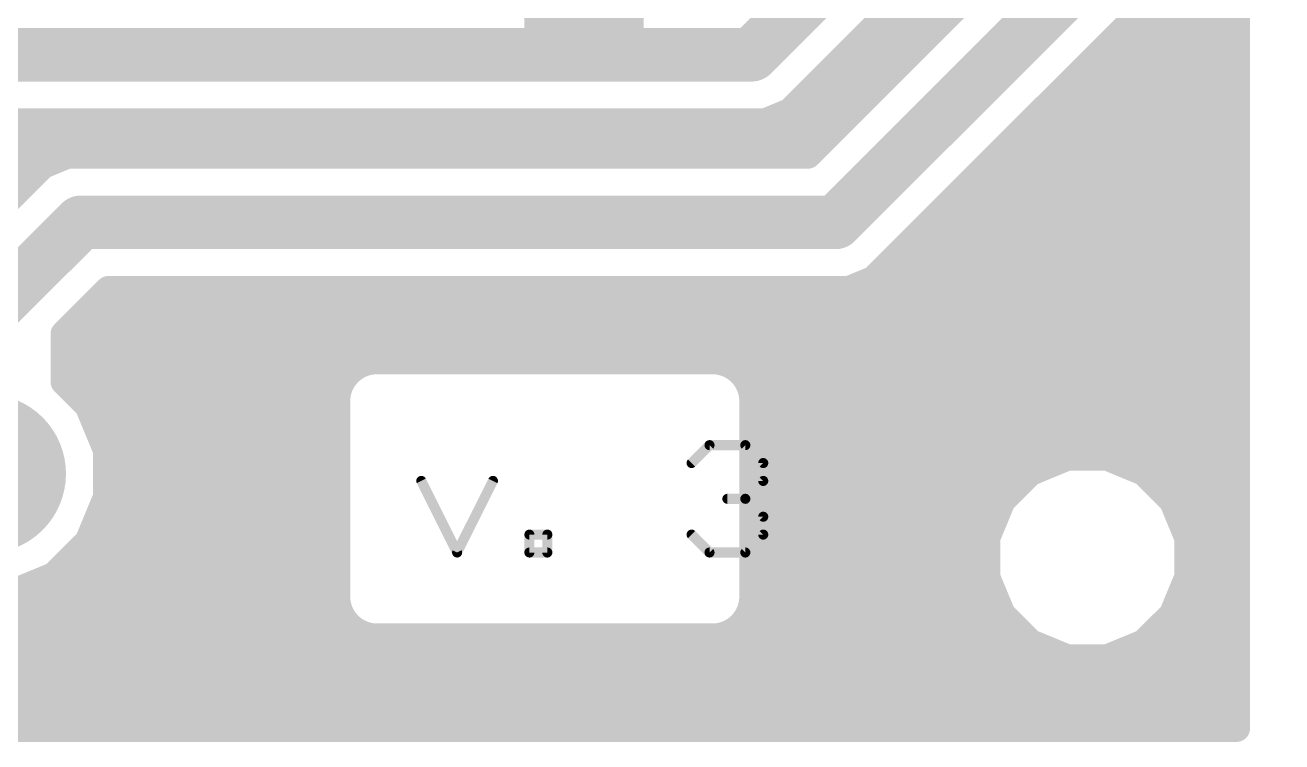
# Model space of a CAD drawing. Extents: x 0.9 to 48.7, y 1 to 48.5.
# Drawn here: x 29.64 to 48.67, y 1.02 to 11.88 of the extents above; entities that cross this region are included whole.
import ezdxf

# ---------------------------------------------------------------- set-up
doc = ezdxf.new("R2010")
doc.units = 0
for name, color, linetype in [('1', 22, 'CONTINUOUS'), ('17', 82, 'CONTINUOUS'), ('18', 82, 'CONTINUOUS')]:
    doc.layers.add(name, color=color, linetype=linetype)

# ---------------------------------------------------------------- blocks, each defined once
blk = doc.blocks.new('RECT')
blk.add_solid([(-0.5, -0.5), (0.5, -0.5), (-0.5, 0.5), (0.5, 0.5)])
blk = doc.blocks.new('ROUNDP')
at = {"const_width": 0.5}
blk.add_lwpolyline([(0, -0.25, 1), (0, 0.25, 1), (0, -0.25)], format="xyb", dxfattribs=at)
blk = doc.blocks.new('ROUNDV')
at = {"const_width": 0.5}
blk.add_lwpolyline([(0, -0.25, 1), (0, 0.25, 1), (0, -0.25)], format="xyb", dxfattribs=at)

msp = doc.modelspace()

# ---------------------------------------------------------------- linework, layer by layer
at = {"layer": '1'}
for points, const_width in [([(47.244, 15.6608), (41.4892, 9.906)], 0.4064), ([(48.26, 15.24), (41.91, 8.89)], 0.8128), ([(42.7713, 8.3145), (47.9808, 13.524)], 0.4064), ([(47.9808, 13.524), (47.9808, 1.2192)], 0.4064), ([(41.91, 12.7), (40.64, 11.43)], 0.8128), ([(38.1, 12.548), (38.1, 11.43)], 0.4064), ([(41.5013, 10.8545), (42.7713, 12.1245)], 0.4064), ([(42.4324, 11.7856), (43.3688, 11.7856)], 0.4064), ([(46.2424, 11.7856), (47.9808, 11.7856)], 0.4064), ([(38.1, 11.43), (26.67, 11.43)], 0.8128), ([(40.64, 11.43), (38.1, 11.43)], 0.8128), ([(42.026, 11.3792), (42.9624, 11.3792)], 0.4064), ([(45.836, 11.3792), (47.9808, 11.3792)], 0.4064), ([(41.2155, 10.5687), (41.5013, 10.8545)], 0.4064), ([(41.6196, 10.9728), (42.556, 10.9728)], 0.4064), ([(45.4296, 10.9728), (47.9808, 10.9728)], 0.4064), ([(40.8421, 10.414), (41.2155, 10.5687)], 0.4064), ([(41.21, 10.5664), (42.1496, 10.5664)], 0.4064), ([(45.0232, 10.5664), (47.9808, 10.5664)], 0.4064), ([(26.4679, 10.414), (40.8421, 10.414)], 0.4064), ([(13.716, 10.16), (41.7432, 10.16)], 0.4064), ([(44.6168, 10.16), (47.9808, 10.16)], 0.4064), ([(30.2779, 9.906), (29.9045, 9.7513)], 0.4064), ([(41.4892, 9.906), (30.2779, 9.906)], 0.4064), ([(18.35, 9.7536), (29.91, 9.7536)], 0.4064), ([(29.9045, 9.7513), (28.6345, 8.4813)], 0.4064), ([(44.2104, 9.7536), (47.9808, 9.7536)], 0.4064), ([(18.7596, 9.3472), (29.5004, 9.3472)], 0.4064), ([(43.804, 9.3472), (47.9808, 9.3472)], 0.4064), ([(30.48, 8.89), (29.21, 7.62)], 0.8128), ([(41.91, 8.89), (30.48, 8.89)], 0.8128), ([(43.3976, 8.9408), (47.9808, 8.9408)], 0.4064), ([(42.9912, 8.5344), (47.9808, 8.5344)], 0.4064), ([(42.4855, 8.0287), (42.7713, 8.3145)], 0.4064), ([(42.1121, 7.874), (42.4855, 8.0287)], 0.4064), ([(42.5848, 8.128), (47.9808, 8.128)], 0.4064), ([(30.226, 7.1992), (30.9008, 7.874)], 0.4064), ([(30.9008, 7.874), (42.1121, 7.874)], 0.4064), ([(30.7484, 7.7216), (47.9808, 7.7216)], 0.4064), ([(30.342, 7.3152), (47.9808, 7.3152)], 0.4064), ([(30.226, 6.4724), (30.226, 7.1992)], 0.4064), ([(30.226, 6.9088), (47.9808, 6.9088)], 0.4064), ([(34.614, 6.6786), (34.5605, 6.6359)], 0.4064), ([(34.672, 6.715), (34.614, 6.6786)], 0.4064), ([(34.7337, 6.7447), (34.672, 6.715)], 0.4064), ([(34.7983, 6.7674), (34.7337, 6.7447)], 0.4064), ([(34.8651, 6.7826), (34.7983, 6.7674)], 0.4064), ([(34.9331, 6.7903), (34.8651, 6.7826)], 0.4064), ([(40.0786, 6.7903), (34.9331, 6.7903)], 0.4064), ([(40.1466, 6.7826), (40.0786, 6.7903)], 0.4064), ([(40.2134, 6.7674), (40.1466, 6.7826)], 0.4064), ([(40.278, 6.7447), (40.2134, 6.7674)], 0.4064), ([(40.3397, 6.715), (40.278, 6.7447)], 0.4064), ([(40.3977, 6.6786), (40.3397, 6.715)], 0.4064), ([(40.4512, 6.6359), (40.3977, 6.6786)], 0.4064), ([(30.226, 6.5024), (34.4495, 6.5024)], 0.4064), ([(30.5896, 6.1087), (30.226, 6.4724)], 0.4064), ([(34.433, 6.476), (34.4032, 6.4143)], 0.4064), ([(34.4694, 6.534), (34.433, 6.476)], 0.4064), ([(34.5121, 6.5875), (34.4694, 6.534)], 0.4064), ([(34.5605, 6.6359), (34.5121, 6.5875)], 0.4064), ([(40.4996, 6.5875), (40.4512, 6.6359)], 0.4064), ([(40.5423, 6.534), (40.4996, 6.5875)], 0.4064), ([(40.5787, 6.476), (40.5423, 6.534)], 0.4064), ([(40.5621, 6.5024), (47.9808, 6.5024)], 0.4064), ([(40.6084, 6.4143), (40.5787, 6.476)], 0.4064), ([(34.3654, 6.2829), (34.3577, 6.2149)], 0.4064), ([(34.3806, 6.3497), (34.3654, 6.2829)], 0.4064), ([(34.4032, 6.4143), (34.3806, 6.3497)], 0.4064), ([(40.631, 6.3497), (40.6084, 6.4143)], 0.4064), ([(40.6463, 6.2829), (40.631, 6.3497)], 0.4064), ([(40.6539, 6.2149), (40.6463, 6.2829)], 0.4064), ([(30.8661, 5.4412), (30.5896, 6.1087)], 0.4064), ([(30.5949, 6.096), (34.3577, 6.096)], 0.4064), ([(34.3577, 6.2149), (34.3577, 3.1831)], 0.4064), ([(40.6539, 3.1831), (40.6539, 6.2149)], 0.4064), ([(40.6539, 6.096), (47.9808, 6.096)], 0.4064), ([(30.7632, 5.6896), (34.3577, 5.6896)], 0.4064), ([(40.6539, 5.6896), (47.9808, 5.6896)], 0.4064), ([(30.8661, 4.7188), (30.8661, 5.4412)], 0.4064), ([(39.7291, 5.242), (40.0003, 5.5132)], 0.1524), ([(40.0003, 5.5132), (40.5426, 5.5132)], 0.1524), ([(40.5426, 5.5132), (40.8137, 5.242)], 0.1524), ([(45.4178, 5.3292), (44.8594, 5.0979)], 0.4064), ([(46.0222, 5.3292), (45.4178, 5.3292)], 0.4064), ([(46.5806, 5.0979), (46.0222, 5.3292)], 0.4064), ([(30.8661, 5.2832), (34.3577, 5.2832)], 0.4064), ([(40.6539, 5.2832), (45.3068, 5.2832)], 0.4064), ([(46.1332, 5.2832), (47.9808, 5.2832)], 0.4064), ([(40.8137, 5.242), (40.8137, 4.9709)], 0.1524), ([(44.8594, 5.0979), (44.4321, 4.6706)], 0.4064), ([(47.0079, 4.6706), (46.5806, 5.0979)], 0.4064), ([(30.8661, 4.8768), (34.3577, 4.8768)], 0.4064), ([(35.6362, 4.9709), (36.1785, 3.8862)], 0.1524), ([(36.1785, 3.8862), (36.7209, 4.9709)], 0.1524), ([(40.6539, 4.8768), (44.6383, 4.8768)], 0.4064), ([(40.8137, 4.9709), (40.5426, 4.6997)], 0.1524), ([(46.8017, 4.8768), (47.9808, 4.8768)], 0.4064), ([(30.5896, 4.0513), (30.8661, 4.7188)], 0.4064), ([(40.5426, 4.6997), (40.2714, 4.6997)], 0.1524), ([(40.5426, 4.6997), (40.8137, 4.4285)], 0.1524), ([(44.4321, 4.6706), (44.2008, 4.1122)], 0.4064), ([(47.2392, 4.1122), (47.0079, 4.6706)], 0.4064), ([(30.7632, 4.4704), (34.3577, 4.4704)], 0.4064), ([(40.6539, 4.4704), (44.3492, 4.4704)], 0.4064), ([(47.0908, 4.4704), (47.9808, 4.4704)], 0.4064), ([(40.8137, 4.4285), (40.8137, 4.1574)], 0.1524), ([(30.0787, 3.5404), (30.5896, 4.0513)], 0.4064), ([(30.5949, 4.064), (34.3577, 4.064)], 0.4064), ([(37.2734, 3.8862), (37.2734, 4.1574)], 0.1524), ([(37.2734, 4.1574), (37.5445, 4.1574)], 0.1524), ([(37.5445, 4.1574), (37.5445, 3.8862)], 0.1524), ([(40.0003, 3.8862), (39.7291, 4.1574)], 0.1524), ([(40.6539, 4.064), (44.2008, 4.064)], 0.4064), ([(40.8137, 4.1574), (40.5426, 3.8862)], 0.1524), ([(44.2008, 4.1122), (44.2008, 3.5078)], 0.4064), ([(47.2392, 3.5078), (47.2392, 4.1122)], 0.4064), ([(47.2392, 4.064), (47.9808, 4.064)], 0.4064), ([(30.196, 3.6576), (34.3577, 3.6576)], 0.4064), ([(37.5445, 3.8862), (37.2734, 3.8862)], 0.1524), ([(40.5426, 3.8862), (40.0003, 3.8862)], 0.1524), ([(40.6539, 3.6576), (44.2008, 3.6576)], 0.4064), ([(47.2392, 3.6576), (47.9808, 3.6576)], 0.4064), ([(29.4112, 3.2639), (30.0787, 3.5404)], 0.4064), ([(44.2008, 3.5078), (44.4321, 2.9494)], 0.4064), ([(47.0079, 2.9494), (47.2392, 3.5078)], 0.4064), ([(13.7761, 3.2512), (34.3577, 3.2512)], 0.4064), ([(40.6539, 3.2512), (44.3071, 3.2512)], 0.4064), ([(47.1329, 3.2512), (47.9808, 3.2512)], 0.4064), ([(34.3577, 3.1831), (34.3654, 3.1151)], 0.4064), ([(34.3654, 3.1151), (34.3806, 3.0483)], 0.4064), ([(34.3806, 3.0483), (34.4032, 2.9837)], 0.4064), ([(40.6084, 2.9837), (40.631, 3.0483)], 0.4064), ([(40.631, 3.0483), (40.6463, 3.1151)], 0.4064), ([(40.6463, 3.1151), (40.6539, 3.1831)], 0.4064), ([(13.6491, 2.8448), (34.4847, 2.8448)], 0.4064), ([(34.4032, 2.9837), (34.433, 2.922)], 0.4064), ([(34.433, 2.922), (34.4694, 2.864)], 0.4064), ([(34.4694, 2.864), (34.5121, 2.8105)], 0.4064), ([(40.4996, 2.8105), (40.5423, 2.864)], 0.4064), ([(40.527, 2.8448), (44.5367, 2.8448)], 0.4064), ([(40.5423, 2.864), (40.5787, 2.922)], 0.4064), ([(40.5787, 2.922), (40.6084, 2.9837)], 0.4064), ([(44.4321, 2.9494), (44.8594, 2.5221)], 0.4064), ([(46.5806, 2.5221), (47.0079, 2.9494)], 0.4064), ([(46.9033, 2.8448), (47.9808, 2.8448)], 0.4064), ([(34.5121, 2.8105), (34.5605, 2.7621)], 0.4064), ([(34.5605, 2.7621), (34.614, 2.7194)], 0.4064), ([(34.614, 2.7194), (34.672, 2.683)], 0.4064), ([(34.672, 2.683), (34.7337, 2.6533)], 0.4064), ([(34.7337, 2.6533), (34.7983, 2.6306)], 0.4064), ([(40.2134, 2.6306), (40.278, 2.6533)], 0.4064), ([(40.278, 2.6533), (40.3397, 2.683)], 0.4064), ([(40.3397, 2.683), (40.3977, 2.7194)], 0.4064), ([(40.3977, 2.7194), (40.4512, 2.7621)], 0.4064), ([(40.4512, 2.7621), (40.4996, 2.8105)], 0.4064), ([(34.7983, 2.6306), (34.8651, 2.6154)], 0.4064), ([(34.8651, 2.6154), (34.9331, 2.6077)], 0.4064), ([(34.9331, 2.6077), (40.0786, 2.6077)], 0.4064), ([(40.0786, 2.6077), (40.1466, 2.6154)], 0.4064), ([(40.1466, 2.6154), (40.2134, 2.6306)], 0.4064), ([(44.8594, 2.5221), (45.4178, 2.2908)], 0.4064), ([(46.0222, 2.2908), (46.5806, 2.5221)], 0.4064), ([(4.4685, 2.4384), (45.0615, 2.4384)], 0.4064), ([(45.4178, 2.2908), (46.0222, 2.2908)], 0.4064), ([(46.3785, 2.4384), (47.9808, 2.4384)], 0.4064), ([(1.2192, 2.032), (47.9808, 2.032)], 0.4064), ([(1.2192, 1.6256), (47.9808, 1.6256)], 0.4064), ([(47.9808, 1.2192), (1.2192, 1.2192)], 0.4064), ([(1.2192, 1.2192), (47.9808, 1.2192)], 0.4064)]:
    msp.add_lwpolyline(points, dxfattribs=dict(at, const_width=const_width))
for points, const_width in [([(42.4324, 11.8872, 1), (42.4324, 11.684)], 0.2032), ([(43.3688, 11.684, 1), (43.3688, 11.8872)], 0.2032), ([(46.2424, 11.8872, 1), (46.2424, 11.684)], 0.2032), ([(47.9808, 11.684, 1), (47.9808, 11.8872)], 0.2032), ([(38.1, 11.6332, 1), (38.1, 11.2268)], 0.4064), ([(38.1, 11.2268, 1), (38.1, 11.6332)], 0.4064), ([(40.64, 11.2268, 1), (40.64, 11.6332)], 0.4064), ([(40.4963, 11.5737, 1), (40.7837, 11.2863)], 0.4064), ([(37.9984, 11.43, 1), (38.2016, 11.43)], 0.2032), ([(42.026, 11.4808, 1), (42.026, 11.2776)], 0.2032), ([(42.9624, 11.2776, 1), (42.9624, 11.4808)], 0.2032), ([(45.836, 11.4808, 1), (45.836, 11.2776)], 0.2032), ([(47.9808, 11.2776, 1), (47.9808, 11.4808)], 0.2032), ([(41.5732, 10.7826, 1), (41.4295, 10.9263)], 0.2032), ([(41.6196, 11.0744, 1), (41.6196, 10.8712)], 0.2032), ([(42.556, 10.8712, 1), (42.556, 11.0744)], 0.2032), ([(45.4296, 11.0744, 1), (45.4296, 10.8712)], 0.2032), ([(47.9808, 10.8712, 1), (47.9808, 11.0744)], 0.2032), ([(41.4295, 10.9263, 1), (41.5732, 10.7826)], 0.2032), ([(41.21, 10.668, 1), (41.21, 10.4648)], 0.2032), ([(41.1437, 10.6405, 1), (41.2874, 10.4968)], 0.2032), ([(41.2544, 10.4748, 1), (41.1766, 10.6625)], 0.2032), ([(42.1496, 10.4648, 1), (42.1496, 10.668)], 0.2032), ([(45.0232, 10.668, 1), (45.0232, 10.4648)], 0.2032), ([(47.9808, 10.4648, 1), (47.9808, 10.668)], 0.2032), ([(40.8032, 10.5079, 1), (40.881, 10.3201)], 0.2032), ([(40.8421, 10.3124, 1), (40.8421, 10.5156)], 0.2032), ([(41.7432, 10.0584, 1), (41.7432, 10.2616)], 0.2032), ([(44.6168, 10.2616, 1), (44.6168, 10.0584)], 0.2032), ([(47.9808, 10.0584, 1), (47.9808, 10.2616)], 0.2032), ([(30.2779, 10.0076, 1), (30.2779, 9.8044)], 0.2032), ([(30.3168, 9.8121, 1), (30.239, 9.9999)], 0.2032), ([(41.4892, 9.8044, 1), (41.4892, 10.0076)], 0.2032), ([(29.8656, 9.8452, 1), (29.9434, 9.6575)], 0.2032), ([(29.9763, 9.6795, 1), (29.8326, 9.8232)], 0.2032), ([(29.91, 9.652, 1), (29.91, 9.8552)], 0.2032), ([(41.4173, 9.9778, 1), (41.561, 9.8342)], 0.2032), ([(44.2104, 9.8552, 1), (44.2104, 9.652)], 0.2032), ([(47.9808, 9.652, 1), (47.9808, 9.8552)], 0.2032), ([(29.5004, 9.2456, 1), (29.5004, 9.4488)], 0.2032), ([(43.804, 9.4488, 1), (43.804, 9.2456)], 0.2032), ([(47.9808, 9.2456, 1), (47.9808, 9.4488)], 0.2032), ([(30.48, 9.0932, 1), (30.48, 8.6868)], 0.4064), ([(30.6237, 8.7463, 1), (30.3363, 9.0337)], 0.4064), ([(41.7663, 9.0337, 1), (42.0537, 8.7463)], 0.4064), ([(41.91, 8.6868, 1), (41.91, 9.0932)], 0.4064), ([(43.3976, 9.0424, 1), (43.3976, 8.8392)], 0.2032), ([(47.9808, 8.8392, 1), (47.9808, 9.0424)], 0.2032), ([(42.9912, 8.636, 1), (42.9912, 8.4328)], 0.2032), ([(47.9808, 8.4328, 1), (47.9808, 8.636)], 0.2032), ([(42.6995, 8.3863, 1), (42.8432, 8.2426)], 0.2032), ([(42.8432, 8.2426, 1), (42.6995, 8.3863)], 0.2032), ([(42.4137, 8.1005, 1), (42.5574, 7.9568)], 0.2032), ([(42.5244, 7.9348, 1), (42.4466, 8.1225)], 0.2032), ([(42.5848, 8.2296, 1), (42.5848, 8.0264)], 0.2032), ([(47.9808, 8.0264, 1), (47.9808, 8.2296)], 0.2032), ([(30.9008, 7.9756, 1), (30.9008, 7.7724)], 0.2032), ([(30.9727, 7.8022, 1), (30.829, 7.9458)], 0.2032), ([(42.0732, 7.9679, 1), (42.151, 7.7801)], 0.2032), ([(42.1121, 7.7724, 1), (42.1121, 7.9756)], 0.2032), ([(30.7484, 7.8232, 1), (30.7484, 7.62)], 0.2032), ([(47.9808, 7.62, 1), (47.9808, 7.8232)], 0.2032), ([(30.342, 7.4168, 1), (30.342, 7.2136)], 0.2032), ([(47.9808, 7.2136, 1), (47.9808, 7.4168)], 0.2032), ([(30.3276, 7.1992, 1), (30.1244, 7.1992)], 0.2032), ([(30.1542, 7.271, 1), (30.2978, 7.1273)], 0.2032), ([(30.226, 7.0104, 1), (30.226, 6.8072)], 0.2032), ([(47.9808, 6.8072, 1), (47.9808, 7.0104)], 0.2032), ([(34.56, 6.7646, 1), (34.6681, 6.5926)], 0.2032), ([(34.6774, 6.5992, 1), (34.5507, 6.758)], 0.2032), ([(34.6279, 6.8066, 1), (34.7161, 6.6235)], 0.2032), ([(34.726, 6.629, 1), (34.6179, 6.8011)], 0.2032), ([(34.7001, 6.8406, 1), (34.7672, 6.6488)], 0.2032), ([(34.7778, 6.6532, 1), (34.6896, 6.8363)], 0.2032), ([(34.7757, 6.8664, 1), (34.8209, 6.6683)], 0.2032), ([(34.8537, 6.8836, 1), (34.8764, 6.6816)], 0.2032), ([(34.8319, 6.6715, 1), (34.7648, 6.8633)], 0.2032), ([(34.9331, 6.8919, 1), (34.9331, 6.6887)], 0.2032), ([(34.8877, 6.6835, 1), (34.8424, 6.8816)], 0.2032), ([(34.9445, 6.6893, 1), (34.9217, 6.8912)], 0.2032), ([(40.09, 6.8912, 1), (40.0672, 6.6893)], 0.2032), ([(40.1692, 6.8816, 1), (40.124, 6.6835)], 0.2032), ([(40.0786, 6.6887, 1), (40.0786, 6.8919)], 0.2032), ([(40.2469, 6.8633, 1), (40.1798, 6.6715)], 0.2032), ([(40.1352, 6.6816, 1), (40.158, 6.8836)], 0.2032), ([(40.3221, 6.8363, 1), (40.2339, 6.6532)], 0.2032), ([(40.1908, 6.6683, 1), (40.236, 6.8664)], 0.2032), ([(40.3937, 6.8011, 1), (40.2856, 6.629)], 0.2032), ([(40.2444, 6.6488, 1), (40.3116, 6.8406)], 0.2032), ([(40.2956, 6.6235, 1), (40.3838, 6.8066)], 0.2032), ([(40.461, 6.758, 1), (40.3343, 6.5992)], 0.2032), ([(40.3436, 6.5926, 1), (40.4517, 6.7646)], 0.2032), ([(30.226, 6.604, 1), (30.226, 6.4008)], 0.2032), ([(30.2978, 6.5442, 1), (30.1542, 6.4005)], 0.2032), ([(34.5245, 6.4319, 1), (34.3414, 6.5201)], 0.2032), ([(34.39, 6.5973, 1), (34.5488, 6.4706)], 0.2032), ([(34.5554, 6.4799, 1), (34.3834, 6.588)], 0.2032), ([(34.4402, 6.6594, 1), (34.5839, 6.5157)], 0.2032), ([(34.5915, 6.5242, 1), (34.4326, 6.6509)], 0.2032), ([(34.4495, 6.4008, 1), (34.4495, 6.604)], 0.2032), ([(34.4971, 6.7154, 1), (34.6238, 6.5565)], 0.2032), ([(34.6323, 6.5641, 1), (34.4886, 6.7078)], 0.2032), ([(40.523, 6.7078, 1), (40.3793, 6.5641)], 0.2032), ([(40.3878, 6.5565, 1), (40.5145, 6.7154)], 0.2032), ([(40.579, 6.6509, 1), (40.4202, 6.5242)], 0.2032), ([(40.4278, 6.5157, 1), (40.5714, 6.6594)], 0.2032), ([(40.6283, 6.588, 1), (40.4563, 6.4799)], 0.2032), ([(40.5621, 6.604, 1), (40.5621, 6.4008)], 0.2032), ([(40.4629, 6.4706, 1), (40.6217, 6.5973)], 0.2032), ([(40.6703, 6.5201, 1), (40.4872, 6.4319)], 0.2032), ([(47.9808, 6.4008, 1), (47.9808, 6.604)], 0.2032), ([(30.1244, 6.4724, 1), (30.3276, 6.4724)], 0.2032), ([(34.4664, 6.2716, 1), (34.2644, 6.2943)], 0.2032), ([(34.2847, 6.3832, 1), (34.4765, 6.3161)], 0.2032), ([(34.4797, 6.3271, 1), (34.2816, 6.3723)], 0.2032), ([(34.3117, 6.4584, 1), (34.4948, 6.3702)], 0.2032), ([(34.4991, 6.3808, 1), (34.3074, 6.4479)], 0.2032), ([(34.3469, 6.5301, 1), (34.519, 6.4219)], 0.2032), ([(40.4927, 6.4219, 1), (40.6647, 6.5301)], 0.2032), ([(40.7043, 6.4479, 1), (40.5125, 6.3808)], 0.2032), ([(40.5169, 6.3702, 1), (40.7, 6.4584)], 0.2032), ([(40.7301, 6.3723, 1), (40.532, 6.3271)], 0.2032), ([(40.5351, 6.3161, 1), (40.7269, 6.3832)], 0.2032), ([(40.7472, 6.2943, 1), (40.5453, 6.2716)], 0.2032), ([(30.6835, 6.1476, 1), (30.4957, 6.0699)], 0.2032), ([(30.5949, 6.1976, 1), (30.5949, 5.9944)], 0.2032), ([(30.5178, 6.0369, 1), (30.6615, 6.1806)], 0.2032), ([(34.4593, 6.2149, 1), (34.2561, 6.2149)], 0.2032), ([(34.2568, 6.2263, 1), (34.4587, 6.2035)], 0.2032), ([(34.2663, 6.3055, 1), (34.4645, 6.2603)], 0.2032), ([(34.3577, 5.9944, 1), (34.3577, 6.1976)], 0.2032), ([(40.5472, 6.2603, 1), (40.7453, 6.3055)], 0.2032), ([(40.7555, 6.2149, 1), (40.5523, 6.2149)], 0.2032), ([(40.6539, 6.1976, 1), (40.6539, 5.9944)], 0.2032), ([(40.553, 6.2035, 1), (40.7549, 6.2263)], 0.2032), ([(47.9808, 5.9944, 1), (47.9808, 6.1976)], 0.2032), ([(30.7632, 5.7912, 1), (30.7632, 5.588)], 0.2032), ([(34.3577, 5.588, 1), (34.3577, 5.7912)], 0.2032), ([(40.6539, 5.7912, 1), (40.6539, 5.588)], 0.2032), ([(47.9808, 5.588, 1), (47.9808, 5.7912)], 0.2032), ([(30.9677, 5.4412, 1), (30.7645, 5.4412)], 0.2032), ([(30.7722, 5.4024, 1), (30.96, 5.4801)], 0.2032), ([(40.0003, 5.5513, 1), (40.0003, 5.4751)], 0.0762), ([(40.0272, 5.4862, 1), (39.9733, 5.5401)], 0.0762), ([(40.5695, 5.5401, 1), (40.5156, 5.4862)], 0.0762), ([(40.5426, 5.4751, 1), (40.5426, 5.5513)], 0.0762), ([(45.4178, 5.4308, 1), (45.4178, 5.2276)], 0.2032), ([(45.4567, 5.2353, 1), (45.3789, 5.4231)], 0.2032), ([(46.0611, 5.4231, 1), (45.9833, 5.2353)], 0.2032), ([(46.0222, 5.2276, 1), (46.0222, 5.4308)], 0.2032), ([(30.8661, 5.3848, 1), (30.8661, 5.1816)], 0.2032), ([(34.3577, 5.1816, 1), (34.3577, 5.3848)], 0.2032), ([(40.6539, 5.3848, 1), (40.6539, 5.1816)], 0.2032), ([(45.3068, 5.1816, 1), (45.3068, 5.3848)], 0.2032), ([(46.1332, 5.3848, 1), (46.1332, 5.1816)], 0.2032), ([(47.9808, 5.1816, 1), (47.9808, 5.3848)], 0.2032), ([(39.7021, 5.269, 1), (39.756, 5.2151)], 0.0762), ([(40.8518, 5.242, 1), (40.7756, 5.242)], 0.0762), ([(40.7868, 5.2151, 1), (40.8407, 5.269)], 0.0762), ([(44.8206, 5.1918, 1), (44.8983, 5.004)], 0.2032), ([(44.9313, 5.0261, 1), (44.7876, 5.1698)], 0.2032), ([(46.6524, 5.1698, 1), (46.5087, 5.0261)], 0.2032), ([(46.5417, 5.004, 1), (46.6194, 5.1918)], 0.2032), ([(30.8661, 4.9784, 1), (30.8661, 4.7752)], 0.2032), ([(34.3577, 4.7752, 1), (34.3577, 4.9784)], 0.2032), ([(35.6703, 4.9879, 1), (35.6021, 4.9538)], 0.0762), ([(36.7549, 4.9538, 1), (36.6868, 4.9879)], 0.0762), ([(40.6539, 4.9784, 1), (40.6539, 4.7752)], 0.2032), ([(40.7756, 4.9709, 1), (40.8518, 4.9709)], 0.0762), ([(40.8407, 4.9439, 1), (40.7868, 4.9978)], 0.0762), ([(44.6383, 4.7752, 1), (44.6383, 4.9784)], 0.2032), ([(46.8017, 4.9784, 1), (46.8017, 4.7752)], 0.2032), ([(47.9808, 4.7752, 1), (47.9808, 4.9784)], 0.2032), ([(30.7645, 4.7188, 1), (30.9677, 4.7188)], 0.2032), ([(30.96, 4.6799, 1), (30.7722, 4.7576)], 0.2032), ([(40.2714, 4.7378, 1), (40.2714, 4.6616)], 0.0762), ([(40.5695, 4.7266, 1), (40.5156, 4.6728)], 0.0762), ([(40.5156, 4.7266, 1), (40.5695, 4.6728)], 0.0762), ([(40.5426, 4.6616, 1), (40.5426, 4.7378)], 0.0762), ([(44.3602, 4.7424, 1), (44.5039, 4.5987)], 0.2032), ([(44.526, 4.6317, 1), (44.3382, 4.7094)], 0.2032), ([(47.1018, 4.7094, 1), (46.914, 4.6317)], 0.2032), ([(46.9361, 4.5987, 1), (47.0798, 4.7424)], 0.2032), ([(30.7632, 4.572, 1), (30.7632, 4.3688)], 0.2032), ([(34.3577, 4.3688, 1), (34.3577, 4.572)], 0.2032), ([(40.6539, 4.572, 1), (40.6539, 4.3688)], 0.2032), ([(44.3492, 4.3688, 1), (44.3492, 4.572)], 0.2032), ([(47.0908, 4.572, 1), (47.0908, 4.3688)], 0.2032), ([(47.9808, 4.3688, 1), (47.9808, 4.572)], 0.2032), ([(40.8518, 4.4285, 1), (40.7756, 4.4285)], 0.0762), ([(40.7868, 4.4016, 1), (40.8407, 4.4555)], 0.0762), ([(30.4957, 4.0901, 1), (30.6835, 4.0124)], 0.2032), ([(30.5949, 4.1656, 1), (30.5949, 3.9624)], 0.2032), ([(30.6615, 3.9794, 1), (30.5178, 4.1231)], 0.2032), ([(34.3577, 3.9624, 1), (34.3577, 4.1656)], 0.2032), ([(37.3115, 4.1574, 1), (37.2353, 4.1574)], 0.0762), ([(37.2734, 4.1955, 1), (37.2734, 4.1193)], 0.0762), ([(37.5826, 4.1574, 1), (37.5064, 4.1574)], 0.0762), ([(37.5445, 4.1193, 1), (37.5445, 4.1955)], 0.0762), ([(39.756, 4.1843, 1), (39.7021, 4.1304)], 0.0762), ([(40.6539, 4.1656, 1), (40.6539, 3.9624)], 0.2032), ([(40.7756, 4.1574, 1), (40.8518, 4.1574)], 0.0762), ([(40.8407, 4.1304, 1), (40.7868, 4.1843)], 0.0762), ([(44.3024, 4.1122, 1), (44.0992, 4.1122)], 0.2032), ([(44.1069, 4.1511, 1), (44.2947, 4.0733)], 0.2032), ([(44.2008, 3.9624, 1), (44.2008, 4.1656)], 0.2032), ([(47.3408, 4.1122, 1), (47.1376, 4.1122)], 0.2032), ([(47.2392, 4.1656, 1), (47.2392, 3.9624)], 0.2032), ([(47.1453, 4.0733, 1), (47.3331, 4.1511)], 0.2032), ([(47.9808, 3.9624, 1), (47.9808, 4.1656)], 0.2032), ([(30.196, 3.7592, 1), (30.196, 3.556)], 0.2032), ([(34.3577, 3.556, 1), (34.3577, 3.7592)], 0.2032), ([(36.1445, 3.9032, 1), (36.2126, 3.8692)], 0.0762), ([(36.1445, 3.8692, 1), (36.2126, 3.9032)], 0.0762), ([(37.2734, 3.9243, 1), (37.2734, 3.8481)], 0.0762), ([(37.2353, 3.8862, 1), (37.3115, 3.8862)], 0.0762), ([(37.5064, 3.8862, 1), (37.5826, 3.8862)], 0.0762), ([(37.5445, 3.8481, 1), (37.5445, 3.9243)], 0.0762), ([(40.0003, 3.9243, 1), (40.0003, 3.8481)], 0.0762), ([(39.9733, 3.8593, 1), (40.0272, 3.9131)], 0.0762), ([(40.6539, 3.7592, 1), (40.6539, 3.556)], 0.2032), ([(40.5156, 3.9131, 1), (40.5695, 3.8593)], 0.0762), ([(40.5426, 3.8481, 1), (40.5426, 3.9243)], 0.0762), ([(44.2008, 3.556, 1), (44.2008, 3.7592)], 0.2032), ([(47.2392, 3.7592, 1), (47.2392, 3.556)], 0.2032), ([(47.9808, 3.556, 1), (47.9808, 3.7592)], 0.2032), ([(30.0069, 3.6122, 1), (30.1506, 3.4685)], 0.2032), ([(30.1176, 3.4465, 1), (30.0399, 3.6343)], 0.2032), ([(44.2947, 3.5467, 1), (44.1069, 3.4689)], 0.2032), ([(47.3331, 3.4689, 1), (47.1453, 3.5467)], 0.2032), ([(34.3577, 3.1496, 1), (34.3577, 3.3528)], 0.2032), ([(40.6539, 3.3528, 1), (40.6539, 3.1496)], 0.2032), ([(44.0992, 3.5078, 1), (44.3024, 3.5078)], 0.2032), ([(44.3071, 3.1496, 1), (44.3071, 3.3528)], 0.2032), ([(47.1329, 3.3528, 1), (47.1329, 3.1496)], 0.2032), ([(47.1376, 3.5078, 1), (47.3408, 3.5078)], 0.2032), ([(47.9808, 3.1496, 1), (47.9808, 3.3528)], 0.2032), ([(34.2561, 3.1831, 1), (34.4593, 3.1831)], 0.2032), ([(34.4587, 3.1945, 1), (34.2568, 3.1717)], 0.2032), ([(34.4645, 3.1377, 1), (34.2663, 3.0924)], 0.2032), ([(34.4765, 3.0819, 1), (34.2847, 3.0148)], 0.2032), ([(40.7269, 3.0148, 1), (40.5351, 3.0819)], 0.2032), ([(40.7453, 3.0924, 1), (40.5472, 3.1377)], 0.2032), ([(40.5523, 3.1831, 1), (40.7555, 3.1831)], 0.2032), ([(40.7549, 3.1717, 1), (40.553, 3.1945)], 0.2032), ([(34.2644, 3.1037, 1), (34.4664, 3.1264)], 0.2032), ([(34.2816, 3.0257, 1), (34.4797, 3.0709)], 0.2032), ([(34.4948, 3.0278, 1), (34.3117, 2.9396)], 0.2032), ([(34.3074, 2.9501, 1), (34.4991, 3.0172)], 0.2032), ([(34.519, 2.976, 1), (34.3469, 2.8679)], 0.2032), ([(34.3414, 2.8779, 1), (34.5245, 2.9661)], 0.2032), ([(34.5488, 2.9274, 1), (34.39, 2.8007)], 0.2032), ([(34.4847, 2.7432, 1), (34.4847, 2.9464)], 0.2032), ([(40.527, 2.9464, 1), (40.527, 2.7432)], 0.2032), ([(40.6217, 2.8007, 1), (40.4629, 2.9274)], 0.2032), ([(40.4872, 2.9661, 1), (40.6703, 2.8779)], 0.2032), ([(40.6647, 2.8679, 1), (40.4927, 2.976)], 0.2032), ([(40.5125, 3.0172, 1), (40.7043, 2.9501)], 0.2032), ([(40.7, 2.9396, 1), (40.5169, 3.0278)], 0.2032), ([(40.532, 3.0709, 1), (40.7301, 3.0257)], 0.2032), ([(40.5453, 3.1264, 1), (40.7472, 3.1037)], 0.2032), ([(44.5039, 3.0213, 1), (44.3602, 2.8776)], 0.2032), ([(44.3382, 2.9106, 1), (44.526, 2.9883)], 0.2032), ([(44.5367, 2.7432, 1), (44.5367, 2.9464)], 0.2032), ([(46.9033, 2.9464, 1), (46.9033, 2.7432)], 0.2032), ([(46.914, 2.9883, 1), (47.1018, 2.9106)], 0.2032), ([(47.0798, 2.8776, 1), (46.9361, 3.0213)], 0.2032), ([(47.9808, 2.7432, 1), (47.9808, 2.9464)], 0.2032), ([(34.3834, 2.81, 1), (34.5554, 2.9181)], 0.2032), ([(34.5839, 2.8823, 1), (34.4402, 2.7386)], 0.2032), ([(34.4326, 2.7471, 1), (34.5915, 2.8738)], 0.2032), ([(34.6238, 2.8415, 1), (34.4971, 2.6826)], 0.2032), ([(34.4886, 2.6902, 1), (34.6323, 2.8339)], 0.2032), ([(34.6681, 2.8054, 1), (34.56, 2.6334)], 0.2032), ([(34.5507, 2.64, 1), (34.6774, 2.7988)], 0.2032), ([(34.7161, 2.7745, 1), (34.6279, 2.5914)], 0.2032), ([(34.6179, 2.5969, 1), (34.726, 2.769)], 0.2032), ([(34.7672, 2.7491, 1), (34.7001, 2.5574)], 0.2032), ([(40.2856, 2.769, 1), (40.3937, 2.5969)], 0.2032), ([(40.3116, 2.5574, 1), (40.2444, 2.7491)], 0.2032), ([(40.3838, 2.5914, 1), (40.2956, 2.7745)], 0.2032), ([(40.3343, 2.7988, 1), (40.461, 2.64)], 0.2032), ([(40.4517, 2.6334, 1), (40.3436, 2.8054)], 0.2032), ([(40.3793, 2.8339, 1), (40.523, 2.6902)], 0.2032), ([(40.5145, 2.6826, 1), (40.3878, 2.8415)], 0.2032), ([(40.4202, 2.8738, 1), (40.579, 2.7471)], 0.2032), ([(40.5714, 2.7386, 1), (40.4278, 2.8823)], 0.2032), ([(40.4563, 2.9181, 1), (40.6283, 2.81)], 0.2032), ([(34.6896, 2.5617, 1), (34.7778, 2.7448)], 0.2032), ([(34.8209, 2.7297, 1), (34.7757, 2.5316)], 0.2032), ([(34.8764, 2.7164, 1), (34.8537, 2.5144)], 0.2032), ([(34.7648, 2.5347, 1), (34.8319, 2.7265)], 0.2032), ([(34.9331, 2.7093, 1), (34.9331, 2.5061)], 0.2032), ([(34.8424, 2.5163, 1), (34.8877, 2.7145)], 0.2032), ([(34.9217, 2.5068, 1), (34.9445, 2.7087)], 0.2032), ([(40.0672, 2.7087, 1), (40.09, 2.5068)], 0.2032), ([(40.124, 2.7145, 1), (40.1692, 2.5163)], 0.2032), ([(40.0786, 2.5061, 1), (40.0786, 2.7093)], 0.2032), ([(40.1798, 2.7265, 1), (40.2469, 2.5347)], 0.2032), ([(40.158, 2.5144, 1), (40.1352, 2.7164)], 0.2032), ([(40.2339, 2.7448, 1), (40.3221, 2.5617)], 0.2032), ([(40.236, 2.5316, 1), (40.1908, 2.7297)], 0.2032), ([(44.8983, 2.616, 1), (44.8206, 2.4282)], 0.2032), ([(44.7876, 2.4502, 1), (44.9313, 2.5939)], 0.2032), ([(46.5087, 2.5939, 1), (46.6524, 2.4502)], 0.2032), ([(46.6194, 2.4282, 1), (46.5417, 2.616)], 0.2032), ([(45.0615, 2.3368, 1), (45.0615, 2.54)], 0.2032), ([(45.4178, 2.3924, 1), (45.4178, 2.1892)], 0.2032), ([(45.3789, 2.1969, 1), (45.4567, 2.3847)], 0.2032), ([(45.9833, 2.3847, 1), (46.0611, 2.1969)], 0.2032), ([(46.0222, 2.1892, 1), (46.0222, 2.3924)], 0.2032), ([(46.3785, 2.54, 1), (46.3785, 2.3368)], 0.2032), ([(47.9808, 2.3368, 1), (47.9808, 2.54)], 0.2032), ([(47.9808, 1.9304, 1), (47.9808, 2.1336)], 0.2032), ([(47.9808, 1.524, 1), (47.9808, 1.7272)], 0.2032), ([(47.9808, 1.1176, 1), (47.9808, 1.3208)], 0.2032), ([(47.9808, 1.1176, 1), (47.9808, 1.3208)], 0.2032), ([(47.8792, 1.2192, 1), (48.0824, 1.2192)], 0.2032)]:
    msp.add_lwpolyline(points, format="xyb", dxfattribs=dict(at, const_width=const_width))

# ---------------------------------------------------------------- block references
at = {"layer": '1', "xscale": 1.6, "yscale": 1.803, "rotation": 90}
msp.add_blockref('RECT', (38.1, 12.548), dxfattribs=at)
at = {"layer": '17', "xscale": 2.413, "yscale": 2.413}
msp.add_blockref('ROUNDP', (29.05, 5.08), dxfattribs=at)
at = {"layer": '18', "xscale": 1.6764, "yscale": 1.6764}
msp.add_blockref('ROUNDV', (29.21, 5.08), dxfattribs=at)

doc.saveas('drawing.dxf')
